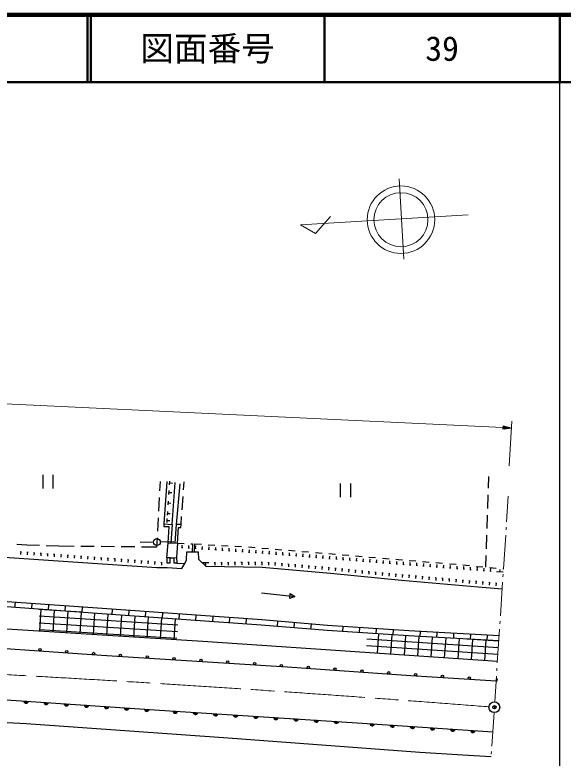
# Model space of a CAD drawing. Units: millimetres, scale not verified. Extents: x 40000 to 680000, y 20000 to 380000.
# Drawn here: x 497962 to 579500, y 269478 to 380000 of the extents above; entities that cross this region are included whole.
import ezdxf
from ezdxf.enums import TextEntityAlignment as Align

# ---------------------------------------------------------------- set-up
doc = ezdxf.new("R2010")
doc.units = ezdxf.units.MM
doc.header["$LTSCALE"] = 1000
doc.header["$PDMODE"] = 32
doc.header["$PDSIZE"] = 500
doc.linetypes.add('CHAIN', pattern=[18.5, 12, -1.5, 3.5, -1.5])
for name, color, linetype, lineweight in [('M-BGD', 7, 'Continuous', 25), ('M-BGD-HTXT', 7, 'Continuous', 13), ('M-BMK', 2, 'CHAIN', 13), ('M-BMK-SRVR', 3, 'Continuous', 25), ('M-STR-HTXT', 7, 'Continuous', 13), ('M-TTL', 2, 'Continuous', 140), ('M-TTL-BAND', 7, 'Continuous', 25), ('M-TTL-LINE', 7, 'Continuous', 50)]:
    doc.layers.add(name, color=color, linetype=linetype, lineweight=lineweight)
doc.layers.add('M-OTRS', color=6, linetype='Continuous')
doc.layers.add('M-TTL-TXT', color=7, linetype='Continuous')
doc.styles.add('ＭＳ ゴシック', font='')
doc.styles.get('ＭＳ ゴシック').set_extended_font_data('MS Gothic')

msp = doc.modelspace()

# ---------------------------------------------------------------- linework, layer by layer
at = {"layer": 'M-BGD'}
for p, q in [((502107, 311585), (502107, 309585)), ((503607, 311585), (503607, 309585)), ((519570, 310591), (519496, 309214)), ((520176, 304305), (520616, 310591)), ((520982, 310103), (521023, 310685)), ((568394, 311351), (568337, 309605)), ((521003, 310394), (521390, 310367)), ((521340, 304222), (521804, 310448)), ((522505, 310246), (521970, 304234)), ((523051, 309395), (523135, 310567)), ((546357, 310302), (546357, 308302)), ((547857, 310302), (547857, 308302)), ((520884, 308699), (520925, 309280)), ((520905, 308990), (521292, 308963)), ((522838, 306403), (522980, 308398)), ((568305, 308606), (568240, 306607)), ((519442, 308215), (519335, 306218)), ((520775, 307136), (520815, 307707)), ((520795, 307421), (521175, 307395)), ((519282, 305220), (519175, 303223)), ((520593, 304537), (520632, 305097)), ((520666, 305583), (520705, 306143)), ((520686, 305863), (521059, 305837)), ((522683, 304234), (522767, 305405)), ((568208, 305607), (568143, 303608)), ((520613, 304817), (520986, 304791)), ((519121, 302224), (519047, 300847)), ((568110, 302609), (568045, 300610)), ((499762, 301133), (498240, 301235)), ((501639, 301076), (499762, 301133)), ((504515, 300990), (502638, 301046)), ((506781, 300968), (504515, 300990)), ((509781, 300938), (507781, 300958)), ((512781, 300909), (510781, 300928)), ((515781, 300879), (513781, 300899)), ((518595, 301599), (516595, 301562)), ((519047, 300847), (516781, 300870)), ((519594, 301626), (521593, 301697)), ((522131, 301465), (523129, 301411)), ((522936, 300734), (522736, 300745)), ((522836, 300739), (522859, 301139)), ((523934, 300678), (523735, 300689)), ((523835, 300683), (523857, 301083)), ((524128, 301356), (524381, 301342)), ((524381, 301342), (524323, 300159)), ((524697, 301325), (524644, 300155)), ((524697, 301325), (525695, 301271)), ((524933, 300622), (524733, 300633)), ((524833, 300627), (524855, 301026)), ((525831, 300561), (525859, 300960)), ((526694, 301216), (527692, 301162)), ((526828, 300491), (526856, 300890)), ((527826, 300420), (527854, 300819)), ((528691, 301107), (529689, 301053)), ((528823, 300350), (528851, 300749)), ((529821, 300279), (529849, 300678)), ((530688, 300998), (531686, 300944)), ((532684, 300886), (533681, 300803)), ((534678, 300719), (535674, 300636)), ((498741, 300189), (498941, 300174)), ((498841, 300181), (498811, 299782)), ((499738, 300114), (499938, 300100)), ((499838, 300107), (499808, 299708)), ((500736, 300040), (500935, 300025)), ((500835, 300033), (500806, 299634)), ((501733, 299966), (501932, 299951)), ((501833, 299958), (501803, 299560)), ((502730, 299892), (502930, 299877)), ((502830, 299884), (502800, 299485)), ((503727, 299817), (503927, 299803)), ((503827, 299810), (503797, 299411)), ((504725, 299743), (504924, 299728)), ((504824, 299736), (504795, 299337)), ((505722, 299669), (505921, 299654)), ((505822, 299661), (505792, 299263)), ((506719, 299595), (506919, 299580)), ((506819, 299587), (506789, 299188)), ((507716, 299520), (507916, 299506)), ((525931, 300554), (525731, 300568)), ((526928, 300484), (526729, 300498)), ((527926, 300413), (527726, 300427)), ((528923, 300343), (528724, 300357)), ((529921, 300272), (529721, 300286)), ((530918, 300202), (530719, 300216)), ((530818, 300209), (530847, 300608)), ((531916, 300131), (531716, 300145)), ((531816, 300138), (531844, 300537)), ((532913, 300061), (532714, 300075)), ((532813, 300068), (532842, 300467)), ((533911, 299990), (533711, 300004)), ((533811, 299997), (533839, 300396)), ((534908, 299920), (534709, 299934)), ((534808, 299927), (534837, 300326)), ((535905, 299841), (535706, 299857)), ((535805, 299849), (535837, 300248)), ((536671, 300553), (537667, 300469)), ((536902, 299760), (536702, 299777)), ((536802, 299769), (536834, 300167)), ((537899, 299680), (537699, 299696)), ((537799, 299688), (537831, 300087)), ((538664, 300386), (539660, 300302)), ((538895, 299600), (538696, 299616)), ((538796, 299608), (538828, 300006)), ((539892, 299519), (539693, 299535)), ((539792, 299527), (539825, 299926)), ((540657, 300219), (541653, 300136)), ((540789, 299447), (540821, 299846)), ((541786, 299367), (541818, 299765)), ((542650, 300052), (543646, 299969)), ((542783, 299286), (542815, 299685)), ((543779, 299206), (543812, 299605)), ((544643, 299885), (545639, 299802)), ((544776, 299126), (544808, 299524)), ((546636, 299719), (547632, 299635)), ((548629, 299552), (549625, 299469)), ((568013, 299610), (567956, 297864)), ((507816, 299513), (507786, 299114)), ((508714, 299446), (508913, 299431)), ((508813, 299439), (508784, 299040)), ((509711, 299372), (509910, 299357)), ((509811, 299364), (509781, 298966)), ((510708, 299298), (510908, 299283)), ((510808, 299290), (510778, 298891)), ((511705, 299223), (511905, 299209)), ((511805, 299216), (511775, 298817)), ((512703, 299149), (512793, 299142)), ((512793, 299142), (512902, 299134)), ((512848, 299138), (512816, 298739)), ((513700, 299071), (513899, 299055)), ((513799, 299063), (513768, 298664)), ((514696, 298993), (514896, 298977)), ((514796, 298985), (514765, 298586)), ((515693, 298914), (515893, 298899)), ((515793, 298906), (515762, 298508)), ((516690, 298836), (516890, 298820)), ((516790, 298828), (516759, 298429)), ((517687, 298757), (517887, 298742)), ((517787, 298750), (517756, 298351)), ((518684, 298679), (518884, 298663)), ((518784, 298671), (518752, 298272)), ((519681, 298601), (519880, 298585)), ((519781, 298593), (519749, 298194)), ((521043, 299285), (521632, 299285)), ((522047, 298489), (523236, 298400)), ((525787, 298569), (526787, 298574)), ((526287, 298572), (526289, 298172)), ((527587, 298579), (527787, 298580)), ((527687, 298579), (527689, 298179)), ((528587, 298585), (528787, 298586)), ((528687, 298585), (528689, 298185)), ((529586, 298590), (529786, 298591)), ((529686, 298591), (529689, 298191)), ((530586, 298596), (530786, 298597)), ((530686, 298596), (530689, 298196)), ((531586, 298601), (531642, 298602)), ((531642, 298602), (531786, 298601)), ((531714, 298601), (531713, 298201)), ((532586, 298599), (532786, 298598)), ((532686, 298599), (532685, 298199)), ((533586, 298596), (533786, 298595)), ((533686, 298596), (533685, 298196)), ((534586, 298593), (534786, 298593)), ((534686, 298593), (534685, 298193)), ((535586, 298590), (535786, 298590)), ((535686, 298590), (535685, 298190)), ((536584, 298524), (536783, 298506)), ((536683, 298515), (536649, 298116)), ((537580, 298438), (537779, 298421)), ((537680, 298429), (537645, 298031)), ((540889, 299439), (540689, 299455)), ((541886, 299359), (541686, 299375)), ((542882, 299278), (542683, 299294)), ((543879, 299198), (543680, 299214)), ((544876, 299118), (544677, 299134)), ((545873, 299037), (545673, 299053)), ((545773, 299045), (545805, 299444)), ((546869, 298957), (546670, 298973)), ((546770, 298965), (546802, 299363)), ((547866, 298876), (547667, 298892)), ((547767, 298884), (547799, 299283)), ((548863, 298796), (548664, 298812)), ((548763, 298804), (548795, 299203)), ((549860, 298716), (549660, 298732)), ((549760, 298724), (549792, 299122)), ((550622, 299385), (551618, 299302)), ((550856, 298635), (550657, 298651)), ((550757, 298643), (550789, 299042)), ((551853, 298555), (551654, 298571)), ((551754, 298563), (551786, 298962)), ((552615, 299218), (553611, 299135)), ((552850, 298475), (552651, 298491)), ((552750, 298483), (552782, 298881)), ((553713, 298405), (553745, 298804)), ((554608, 299052), (555015, 299017)), ((554744, 298326), (554775, 298724)), ((555015, 299017), (555604, 298969)), ((555741, 298249), (555772, 298648)), ((556601, 298886), (557598, 298804)), ((556738, 298173), (556769, 298572)), ((557735, 298096), (557766, 298495)), ((558594, 298721), (559591, 298639)), ((558732, 298020), (558763, 298419)), ((560587, 298556), (561584, 298474)), ((538576, 298352), (538776, 298335)), ((538676, 298344), (538642, 297945)), ((539573, 298267), (539772, 298250)), ((539672, 298258), (539638, 297860)), ((540569, 298181), (540768, 298164)), ((540669, 298173), (540634, 297774)), ((541565, 298096), (541765, 298079)), ((541665, 298087), (541631, 297689)), ((542562, 298010), (542761, 297993)), ((542661, 298002), (542627, 297603)), ((543558, 297925), (543560, 297924)), ((543560, 297924), (543757, 297905)), ((543659, 297914), (543619, 297516)), ((544553, 297825), (544752, 297805)), ((544652, 297815), (544613, 297417)), ((545548, 297725), (545747, 297705)), ((545647, 297715), (545608, 297317)), ((546543, 297626), (546742, 297606)), ((546643, 297616), (546603, 297218)), ((547538, 297526), (547737, 297506)), ((547638, 297516), (547598, 297118)), ((548533, 297426), (548732, 297406)), ((548633, 297416), (548593, 297018)), ((549528, 297327), (549727, 297307)), ((549628, 297317), (549588, 296919)), ((553779, 298400), (553647, 298410)), ((553847, 298394), (553779, 298400)), ((554844, 298318), (554644, 298333)), ((555841, 298242), (555642, 298257)), ((556838, 298165), (556639, 298180)), ((557835, 298089), (557636, 298104)), ((558832, 298012), (558633, 298028)), ((559829, 297936), (559630, 297951)), ((559730, 297944), (559760, 298342)), ((560826, 297859), (560627, 297875)), ((560727, 297867), (560757, 298266)), ((561823, 297783), (561624, 297798)), ((561724, 297791), (561754, 298189)), ((562581, 298391), (563577, 298308)), ((562820, 297707), (562621, 297722)), ((562721, 297714), (562751, 298113)), ((563818, 297630), (563618, 297645)), ((563718, 297638), (563748, 298037)), ((564573, 298218), (565566, 298102)), ((564815, 297554), (564615, 297569)), ((564715, 297561), (564745, 297960)), ((565812, 297477), (565612, 297493)), ((565712, 297485), (565743, 297884)), ((566560, 297995), (567556, 297902)), ((566809, 297401), (566609, 297416)), ((566709, 297409), (566740, 297807)), ((567806, 297324), (567606, 297340)), ((567706, 297332), (567737, 297731)), ((568552, 297808), (569547, 297715)), ((568703, 297256), (568734, 297655)), ((570099, 297149), (570130, 297548)), ((570543, 297622), (570631, 297614)), ((550523, 297227), (550722, 297207)), ((550623, 297217), (550583, 296819)), ((551518, 297127), (551717, 297107)), ((551618, 297117), (551578, 296719)), ((552514, 297035), (552713, 297017)), ((552613, 297026), (552578, 296627)), ((553510, 296945), (553709, 296928)), ((553609, 296937), (553574, 296538)), ((554506, 296856), (554705, 296839)), ((554605, 296847), (554570, 296449)), ((555502, 296767), (555701, 296749)), ((555601, 296758), (555566, 296360)), ((556498, 296678), (556697, 296660)), ((556597, 296669), (556562, 296271)), ((557494, 296589), (557693, 296571)), ((557593, 296580), (557558, 296182)), ((558490, 296500), (558689, 296482)), ((558590, 296491), (558554, 296093)), ((559486, 296411), (559685, 296393)), ((559586, 296402), (559550, 296003)), ((560482, 296322), (560681, 296304)), ((560582, 296313), (560546, 295914)), ((561478, 296233), (561677, 296215)), ((561578, 296224), (561542, 295825)), ((568803, 297248), (568604, 297263)), ((570598, 297110), (569601, 297187)), ((562474, 296143), (562673, 296126)), ((562574, 296135), (562538, 295736)), ((563470, 296054), (563669, 296037)), ((563570, 296045), (563534, 295647)), ((564466, 295965), (564665, 295947)), ((564566, 295956), (564530, 295558)), ((565462, 295876), (565661, 295858)), ((565562, 295867), (565526, 295469)), ((566458, 295787), (566657, 295769)), ((566558, 295778), (566522, 295380)), ((567454, 295698), (567653, 295680)), ((567554, 295689), (567518, 295291)), ((568450, 295609), (568649, 295591)), ((568550, 295600), (568514, 295201)), ((569446, 295520), (569645, 295502)), ((569546, 295511), (569510, 295112)), ((570442, 295431), (570486, 295427)), ((534648, 294051), (539619, 293505)), ((510236, 291757), (493316, 292969)), ((538832, 293214), (538914, 293960)), ((539619, 293505), (538832, 293214)), ((538914, 293960), (539619, 293505)), ((510183, 291009), (493263, 292221)), ((497982, 291883), (498036, 292631)), ((500476, 291704), (500530, 292452)), ((502970, 291526), (503023, 292274)), ((505463, 291347), (505517, 292095)), ((507957, 291168), (508010, 291916)), ((507868, 291175), (501536, 291573)), ((501678, 288345), (501883, 291603)), ((503674, 288220), (503878, 291460)), ((505670, 288094), (505873, 291318)), ((507666, 287969), (507868, 291175)), ((509662, 287843), (509863, 291032)), ((534613, 289274), (510183, 291009)), ((534670, 290022), (510236, 291757)), ((511658, 287718), (511858, 290890)), ((512423, 290850), (512476, 291598)), ((513654, 287592), (513853, 290748)), ((514917, 290673), (514970, 291421)), ((517410, 290496), (517464, 291244)), ((519904, 290319), (519957, 291067)), ((522398, 290141), (522451, 290890)), ((524892, 289964), (524945, 290712)), ((522201, 289272), (501559, 290569)), ((515650, 287467), (515848, 290607)), ((517646, 287341), (517843, 290465)), ((519642, 287216), (519838, 290323)), ((521638, 287090), (521833, 290182)), ((527385, 289787), (527438, 290535)), ((529879, 289610), (529932, 290358)), ((532373, 289433), (532426, 290181)), ((544460, 289214), (534670, 290022)), ((537017, 289076), (537078, 289823)), ((539508, 288870), (539570, 289617)), ((522125, 288274), (501583, 289566)), ((522050, 287277), (501606, 288562)), ((544404, 288466), (534613, 289274)), ((542000, 288664), (542062, 289412)), ((556524, 287658), (544404, 288466)), ((556569, 288407), (544460, 289214)), ((546722, 288311), (546772, 289060)), ((549217, 288145), (549266, 288894)), ((551711, 287979), (551761, 288727)), ((554205, 287813), (554255, 288561)), ((551903, 285070), (552098, 287953)), ((553899, 284936), (554093, 287820)), ((555894, 284801), (556089, 287687)), ((569925, 286921), (556524, 287658)), ((569966, 287670), (556569, 288407)), ((557890, 284667), (558086, 287572)), ((558232, 287564), (558273, 288313)), ((559885, 284532), (560083, 287462)), ((560728, 287427), (560769, 288176)), ((563224, 287290), (563265, 288039)), ((565721, 287153), (565762, 287901)), ((568217, 287015), (568258, 287764)), ((569855, 285865), (550284, 287184)), ((561881, 284398), (562080, 287353)), ((563876, 284263), (564077, 287243)), ((569921, 286863), (565183, 287182)), ((565872, 284129), (566074, 287133)), ((567867, 283994), (568071, 287023)), ((569789, 284867), (550239, 286185))]:
    msp.add_line(p, q, dxfattribs=at)
for points in [[(520764, 301513), (520889, 303854), (520176, 303854), (520176, 304305), (521340, 304222), (521171, 301499)], [(522131, 301465), (522279, 303794), (522659, 303794), (522683, 304234), (521970, 304234), (521754, 301478)], [(353584, 300162), (359756, 300818), (372328, 301792), (379101, 302006), (393015, 302208), (400572, 302303), (414629, 302505), (425976, 302303), (430682, 301709), (443788, 301649), (447923, 301911), (459698, 301210), (474634, 300509), (489760, 299808), (507310, 298631), (519086, 297811), (520630, 297811)], [(520580, 299285), (520764, 301513), (522131, 301465), (522024, 299297)], [(520630, 297811), (522784, 297699), (523236, 298400), (523509, 298958), (523545, 300170), (525232, 300146), (525267, 299065), (526343, 298037)], [(526343, 298037), (534755, 297889), (544927, 296986), (555454, 295964), (566885, 294942), (570435, 294653)], [(569723, 283869), (525933, 286820), (489644, 289102), (474530, 289981), (463016, 290373), (443042, 290741), (424197, 291312), (393446, 291906), (387623, 291787), (381825, 291193), (366520, 289030), (343362, 285632)], [(569529, 280921), (556874, 281735), (538481, 282994), (510842, 284753), (486579, 286440), (469540, 287201), (445276, 287866), (427952, 288246), (403355, 288817), (392495, 289007), (386578, 288650), (382039, 288222), (373721, 287010), (343885, 282982)], [(382668, 280961), (391853, 281499), (401432, 281535), (439536, 280602), (468795, 279938), (476814, 279490), (519456, 276601), (548141, 274790), (569030, 273368)], [(387637, 277785), (397647, 278252), (404500, 278144), (444021, 276978), (472257, 276081), (499633, 274610), (529699, 272493), (558187, 270376), (564565, 269946), (568788, 269704)]]:
    msp.add_lwpolyline(points, dxfattribs=at)
for points in [[(520580, 299285), (520580, 298507), (521043, 298507), (521043, 299285)], [(522024, 299297), (522047, 298489), (521656, 298477), (521632, 299285)]]:
    msp.add_lwpolyline(points, close=True, dxfattribs=at)
for centre, radius in [((519095, 301608), 500), ((501690, 285590), 175), ((505680, 285312), 175), ((509670, 285035), 175), ((513661, 284774), 175), ((517653, 284520), 175), ((521645, 284266), 175), ((525637, 284012), 175), ((529628, 283758), 175), ((533620, 283504), 175), ((537612, 283250), 175), ((541604, 282981), 175), ((545595, 282708), 175), ((549586, 282434), 175), ((553576, 282161), 175), ((557566, 281891), 175), ((561558, 281634), 175), ((565550, 281377), 175)]:
    msp.add_circle(centre, radius, dxfattribs=at)
for centre, radius, start, end in [((569541, 281108), 188, 266.32187, 86.32187), ((499635, 277998), 354, 184.92255, 347.32772), ((499635, 277998), 283, 187.14659, 345.10369), ((499635, 277998), 212, 190.89291, 341.35736), ((499635, 277998), 142, 198.60464, 333.64563), ((499635, 277998), 100, 208.9223, 323.32797), ((502628, 277795), 354, 184.92255, 347.32772), ((502628, 277795), 283, 187.14659, 345.10369), ((502628, 277795), 212, 190.89291, 341.35736), ((502628, 277795), 142, 198.60464, 333.64563), ((502628, 277795), 100, 208.9223, 323.32797), ((505621, 277593), 354, 184.92255, 347.32772), ((505621, 277593), 283, 187.14659, 345.10369), ((505621, 277593), 212, 190.89291, 341.35736), ((505621, 277593), 142, 198.60464, 333.64563), ((505621, 277593), 100, 208.9223, 323.32797), ((508615, 277390), 354, 184.92255, 347.32772), ((508615, 277390), 283, 187.14659, 345.10369), ((508615, 277390), 212, 190.89291, 341.35736), ((508615, 277390), 142, 198.60464, 333.64563), ((508615, 277390), 100, 208.9223, 323.32797), ((511608, 277187), 354, 184.92255, 347.32772), ((511608, 277187), 283, 187.14659, 345.10369), ((511608, 277187), 212, 190.89291, 341.35736), ((511608, 277187), 142, 198.60464, 333.64563), ((511608, 277187), 100, 208.9223, 323.32797), ((514601, 276985), 354, 184.92255, 347.32772), ((514601, 276985), 283, 187.14659, 345.10369), ((514601, 276985), 212, 190.89291, 341.35736), ((514601, 276985), 142, 198.60464, 333.64563), ((514601, 276985), 100, 208.9223, 323.32797), ((517594, 276782), 354, 184.92255, 347.32772), ((517594, 276782), 283, 187.14659, 345.10369), ((517594, 276782), 212, 190.89291, 341.35736), ((517594, 276782), 142, 198.60464, 333.64563), ((517594, 276782), 100, 208.9223, 323.32797), ((521826, 276506), 354, 185.18315, 347.58833), ((521826, 276506), 283, 187.40719, 345.36429), ((521826, 276506), 212, 191.15352, 341.61797), ((521826, 276506), 142, 198.86525, 333.90624), ((521826, 276506), 100, 209.18291, 323.58858), ((524820, 276317), 354, 185.18315, 347.58833), ((524820, 276317), 283, 187.40719, 345.36429), ((524820, 276317), 212, 191.15352, 341.61797), ((524820, 276317), 142, 198.86525, 333.90624), ((524820, 276317), 100, 209.18291, 323.58858), ((527814, 276128), 354, 185.18315, 347.58833), ((527814, 276128), 283, 187.40719, 345.36429), ((527814, 276128), 212, 191.15352, 341.61797), ((527814, 276128), 142, 198.86525, 333.90624), ((527814, 276128), 100, 209.18291, 323.58858), ((530808, 275939), 354, 185.18315, 347.58833), ((530808, 275939), 283, 187.40719, 345.36429), ((530808, 275939), 212, 191.15352, 341.61797), ((530808, 275939), 142, 198.86525, 333.90624), ((530808, 275939), 100, 209.18291, 323.58858), ((533802, 275750), 354, 185.18315, 347.58833), ((533802, 275750), 283, 187.40719, 345.36429), ((533802, 275750), 212, 191.15352, 341.61797), ((533802, 275750), 142, 198.86525, 333.90624), ((533802, 275750), 100, 209.18291, 323.58858), ((536796, 275560), 354, 185.18315, 347.58833), ((536796, 275560), 283, 187.40719, 345.36429), ((536796, 275560), 212, 191.15352, 341.61797), ((536796, 275560), 142, 198.86525, 333.90624), ((536796, 275560), 100, 209.18291, 323.58858), ((539790, 275371), 354, 185.18315, 347.58833), ((539790, 275371), 283, 187.40719, 345.36429), ((539790, 275371), 212, 191.15352, 341.61797), ((539790, 275371), 142, 198.86525, 333.90624), ((539790, 275371), 100, 209.18291, 323.58858), ((542784, 275182), 354, 185.18315, 347.58833), ((542784, 275182), 283, 187.40719, 345.36429), ((542784, 275182), 212, 191.15352, 341.61797), ((542784, 275182), 142, 198.86525, 333.90624), ((542784, 275182), 100, 209.18291, 323.58858), ((545778, 274993), 354, 185.18315, 347.58833), ((545778, 274993), 283, 187.40719, 345.36429), ((545778, 274993), 212, 191.15352, 341.61797), ((545778, 274993), 142, 198.86525, 333.90624), ((545778, 274993), 100, 209.18291, 323.58858), ((551107, 274642), 354, 184.90507, 347.31025), ((551107, 274642), 283, 187.12911, 345.08621), ((551107, 274642), 212, 190.87543, 341.33988), ((551107, 274642), 142, 198.58716, 333.62815), ((551107, 274642), 100, 208.90483, 323.31049), ((554100, 274438), 354, 184.90507, 347.31025), ((554100, 274438), 283, 187.12911, 345.08621), ((554100, 274438), 212, 190.87543, 341.33988), ((554100, 274438), 142, 198.58716, 333.62815), ((554100, 274438), 100, 208.90483, 323.31049), ((557093, 274235), 354, 184.90507, 347.31025), ((557093, 274235), 283, 187.12911, 345.08621), ((557093, 274235), 212, 190.87543, 341.33988), ((557093, 274235), 142, 198.58716, 333.62815), ((557093, 274235), 100, 208.90483, 323.31049), ((560086, 274031), 354, 184.90507, 347.31025), ((560086, 274031), 283, 187.12911, 345.08621), ((560086, 274031), 212, 190.87543, 341.33988), ((560086, 274031), 142, 198.58716, 333.62815), ((560086, 274031), 100, 208.90483, 323.31049), ((563079, 273827), 354, 184.90507, 347.31025), ((563079, 273827), 283, 187.12911, 345.08621), ((563079, 273827), 212, 190.87543, 341.33988), ((563079, 273827), 142, 198.58716, 333.62815), ((563079, 273827), 100, 208.90483, 323.31049), ((566072, 273624), 354, 184.90507, 347.31025), ((566072, 273624), 283, 187.12911, 345.08621), ((566072, 273624), 212, 190.87543, 341.33988), ((566072, 273624), 142, 198.58716, 333.62815), ((566072, 273624), 100, 208.90483, 323.31049)]:
    msp.add_arc(centre, radius, start, end, dxfattribs=at)
at = {"layer": 'M-BGD-HTXT'}
for p, q in [((555807, 343683), (555138, 355613)), ((565383, 350241), (540427, 348762)), ((542691, 347486), (544893, 350016)), ((540427, 348762), (542691, 347486)), ((571346, 308442), (571093, 304615)), ((571041, 303817), (571014, 303418)), ((570961, 302620), (570632, 297631)), ((570579, 296832), (570553, 296433)), ((570500, 295635), (570171, 290646)), ((570118, 289847), (570092, 289448)), ((570039, 288650), (569710, 283661)), ((569657, 282863), (569631, 282464)), ((569578, 281665), (569325, 277839)), ((569220, 276242), (568890, 271247)), ((568837, 270449), (568811, 270050))]:
    msp.add_line(p, q, dxfattribs=at)
for radius in [5016, 4013]:
    msp.add_circle((555383, 349541), radius, dxfattribs=at)
at = {"layer": 'M-BMK'}
msp.add_arc((335476, -2674984), 2961268, 85.48717, 87.40314, dxfattribs=at)
at = {"layer": 'M-BMK-SRVR'}
msp.add_circle((569272, 277040), 800, dxfattribs=at)
at = {"layer": 'M-OTRS'}
msp.add_point((569272, 277040), dxfattribs=at)
at = {"layer": 'M-STR-HTXT'}
for p, q in [((397963, 326821), (570556, 318620)), ((571449, 312940), (571868, 319575)), ((570568, 318869), (570544, 318370)), ((571804, 318560), (570544, 318370)), ((570796, 318408), (570546, 318420)), ((570549, 318470), (571048, 318446)), ((571300, 318484), (570551, 318520)), ((570553, 318570), (571552, 318522)), ((571804, 318560), (570556, 318620)), ((570558, 318670), (571557, 318622)), ((571310, 318684), (570560, 318720)), ((570563, 318770), (571062, 318746)), ((570815, 318808), (570565, 318819)), ((571804, 318560), (570568, 318869))]:
    msp.add_line(p, q, dxfattribs=at)
at = {"layer": 'M-TTL'}
msp.add_line((680000, 380000), (40000, 380000), dxfattribs=at)
at = {"layer": 'M-TTL-BAND'}
msp.add_line((579000, 20000), (579000, 370000), dxfattribs=at)
at = {"layer": 'M-TTL-LINE'}
for p, q in [((508747, 380000), (508747, 370000)), ((509247, 380000), (509247, 370000)), ((543997, 380000), (543997, 370000)), ((579000, 380000), (579000, 370000)), ((40000, 370000), (680000, 370000))]:
    msp.add_line(p, q, dxfattribs=at)

# ---------------------------------------------------------------- texts
at = {"layer": 'M-TTL-TXT', "style": 'ＭＳ ゴシック'}
for s, p in [('図面番号', (526622, 375000)), ('39', (561497, 375000))]:
    msp.add_text(s, height=3666, dxfattribs=at).set_placement(p, align=Align.MIDDLE_CENTER)

doc.saveas('drawing.dxf')
